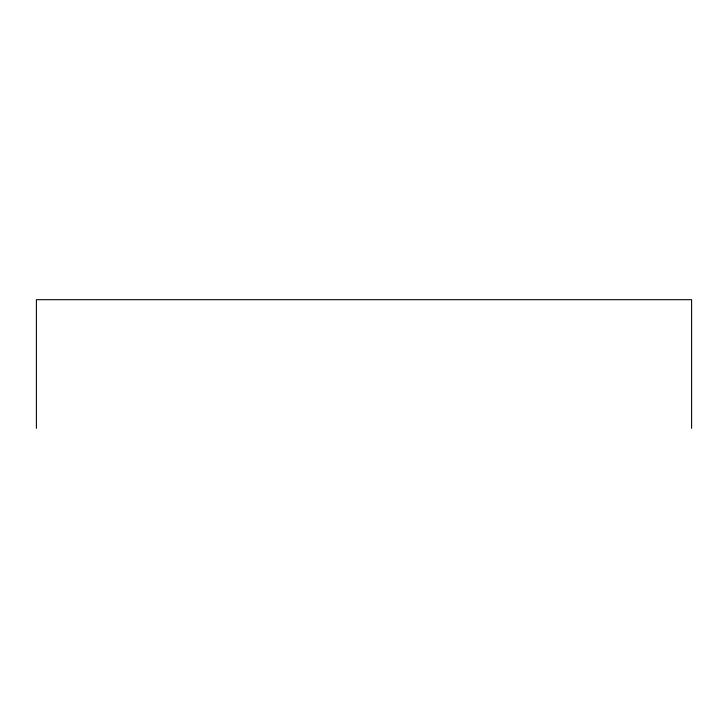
<?xml version="1.0" encoding="UTF-8"?>
<svg xmlns="http://www.w3.org/2000/svg" width="728" height="728" viewBox="0 0 728 728"><rect width="100%" height="100%" fill="white"/><g stroke="black" fill="none" stroke-linecap="round" stroke-linejoin="round"><path stroke-width="1.09" d="M691.6 428.319L691.6 299.681L36.4 299.681L36.4 428.319"/></g></svg>
